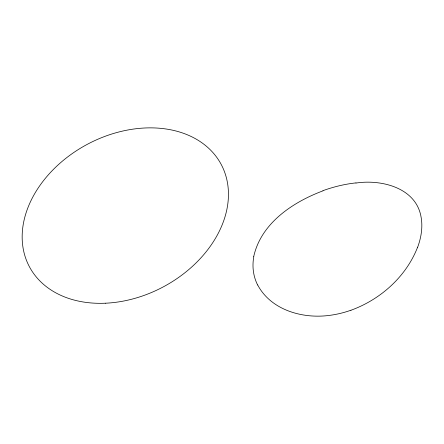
<?xml version="1.0" encoding="UTF-8"?>
<svg xmlns="http://www.w3.org/2000/svg" width="444" height="444" viewBox="0 0 444 444"><rect width="100%" height="100%" fill="white"/><g stroke="black" fill="none" stroke-linecap="round" stroke-linejoin="round"><path stroke-width="0.67" d="M253.685 256.737C260.95 223.254 292.818 202.12 322.999 190.837M417.588 247.219C406.138 276.712 380.419 299.567 350.938 310.256M355.938 183.061C381.379 179.132 416.272 187.74 421.106 217.227A88.678 55.938 -36.3 0 1 417.654 247.214M257.675 284.954C270.918 310.029 302.347 318.881 328.904 315.456A88.461 70.413 -30.9 0 0 350.932 310.228M322.949 190.659A85.853 47.675 -22.1 0 1 355.999 182.889M257.603 284.981A88.678 62.143 -13.8 0 1 253.796 256.732M105.395 303.213A108.68 80.769 -28.1 0 0 222.905 167.91A108.68 80.769 -28.1 0 0 47.613 175.663A108.68 80.769 -28.1 0 0 105.395 303.213"/></g></svg>
